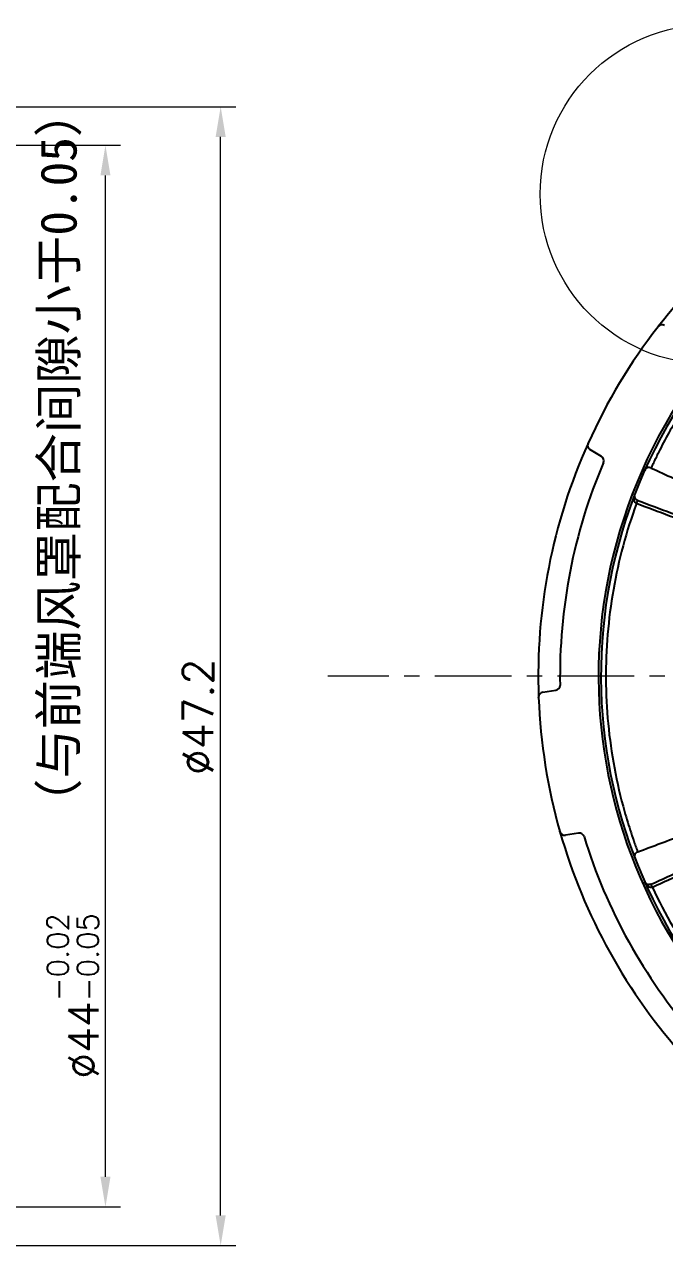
# Model space of a CAD drawing. Header units: millimetres. Extents: x 2517 to 6633, y 792 to 3241.
# Drawn here: x 2691.7 to 2718.2, y 951.5 to 1002.1 of the extents above; entities that cross this region are included whole.
import ezdxf

# ---------------------------------------------------------------- set-up
doc = ezdxf.new("R2010")
doc.units = ezdxf.units.MM
doc.linetypes.add('CENTER', pattern=[50.8, 31.75, -6.35, 6.35, -6.35])
for name, color, linetype, lineweight in [('中心线', 1, 'CENTER', 9), ('实线', 7, 'Continuous', 25), ('尺寸标注', 2, 'Continuous', 9)]:
    doc.layers.add(name, color=color, linetype=linetype, lineweight=lineweight)
doc.styles.add('st', font='txt.shx')
doc.styles.get("Standard").update_dxf_attribs({"font": 'simfang.ttf'})
doc.dimstyles.new('st', dxfattribs={"dimscale": 0.5, "dimtxt": 2.5, "dimasz": 2.5, "dimexe": 1.25, "dimexo": 0, "dimtad": 1, "dimtoh": 1, "dimdsep": 46, "dimtxsty": 'st', "dimcen": 0, "dimclrd": 256, "dimclre": 256, "dimclrt": 3, "dimadec": 3, "dimazin": 2, "dimtfac": 1, "dimtmove": 0, "dimatfit": 1, "dimfxl": 1, "dimlwd": -1, "dimlwe": -1, "dimarcsym": 0})

# ---------------------------------------------------------------- blocks, each defined once
blk = doc.blocks.new('*D460')
at = {"layer": 'Defpoints', "color": 0, "ltscale": 0.1, "transparency": 16777216}
for p in [(2676.167, 997.118), (2695.078, 997.118), (2676.167, 953.118)]:
    blk.add_point(p, dxfattribs=at)
at = {"layer": '尺寸标注', "ltscale": 0.1, "transparency": 16777216}
for p, q in [((2676.167, 997.118), (2695.703, 997.118)), ((2695.078, 954.368), (2695.078, 995.868)), ((2676.167, 953.118), (2695.703, 953.118))]:
    blk.add_line(p, q, dxfattribs=at)
for points in [[(2694.87, 995.868), (2695.286, 995.868), (2695.078, 997.118)], [(2694.87, 954.368), (2695.286, 954.368), (2695.078, 953.118)]]:
    blk.add_solid(points, dxfattribs=at)
at = {"layer": '尺寸标注', "color": 3, "ltscale": 0.1, "transparency": 16777216, "insert": (2693.73, 961.864), "char_height": 1.25, "attachment_point": 5, "rotation": 90, "style": 'st'}
blk.add_mtext('%%c44{}{\\H0.71x;\\C3;\\S-0.02^ -0.05;}', dxfattribs=at)
blk = doc.blocks.new('*D461')
at = {"layer": 'Defpoints', "color": 0, "ltscale": 0.1, "transparency": 16777216}
for p in [(2669.167, 998.718), (2699.85, 998.718), (2669.167, 951.518)]:
    blk.add_point(p, dxfattribs=at)
at = {"layer": '尺寸标注', "ltscale": 0.1, "transparency": 16777216}
for p, q in [((2669.167, 998.718), (2700.475, 998.718)), ((2699.85, 952.768), (2699.85, 997.468)), ((2669.167, 951.518), (2700.475, 951.518))]:
    blk.add_line(p, q, dxfattribs=at)
for points in [[(2699.642, 997.468), (2700.059, 997.468), (2699.85, 998.718)], [(2699.642, 952.768), (2700.059, 952.768), (2699.85, 951.518)]]:
    blk.add_solid(points, dxfattribs=at)
at = {"layer": '尺寸标注', "color": 3, "ltscale": 0.1, "transparency": 16777216, "insert": (2698.913, 973.428), "char_height": 1.25, "attachment_point": 5, "rotation": 90, "style": 'st'}
blk.add_mtext('%%c47.2', dxfattribs=at)

msp = doc.modelspace()

# ---------------------------------------------------------------- linework, layer by layer
at = {"layer": '中心线', "ltscale": 0.1}
msp.add_line((2762.6934, 975.1175), (2704.2902, 975.1175), dxfattribs=at)
at = {"layer": '实线'}
for p, q in [((2715.6227, 984.2247), (2715.1457, 984.5113)), ((2713.1892, 974.4463), (2713.7389, 974.5334)), ((2714.6775, 968.6073), (2714.1278, 968.5202))]:
    msp.add_line(p, q, dxfattribs=at)
at = {"layer": '实线', "flags": 128}
for points in [[(2717.678, 983.7427), (2717.678, 983.7427)], [(2717.1225, 967.8336), (2717.1225, 967.8336)]]:
    msp.add_lwpolyline(points, dxfattribs=at)
at = {"layer": '实线'}
for centre, radius, start, end in [((2736.6044, 975.1175), 21.1, 71.98834, 66.01166), ((2736.6044, 975.1175), 21, 71.98834, 66.01166), ((2736.6044, 975.1175), 23.6, 115.87237, 142.12763), ((2736.6044, 975.1175), 23.6, 142.15701, 155.84299), ((2718.1329, 989.4829), 0.2, 59, 142.12763), ((2736.6044, 975.1175), 23.6, 155.87237, 182.12763), ((2715.2487, 984.6828), 0.2, 155.87237, 239), ((2736.6044, 975.1175), 22.7, 157.03269, 180.96731), ((2715.5197, 984.0532), 0.2, 337.03269, 59), ((2717.5951, 983.5608), 0.2, 65.5, 156.05093), ((2705.0229, 986.8422), 12.8885, 339.21868, 339.8462), ((2701.9693, 987.9654), 16.1423, 339.33696, 339.838), ((2713.2205, 974.2488), 0.2, 99, 182.12763), ((2713.7076, 974.7309), 0.2, 279, 0.96731), ((2736.6044, 975.1175), 23.6, 182.15701, 195.84299), ((2714.0965, 968.7177), 0.2, 195.87237, 279), ((2736.6044, 975.1175), 23.6, 195.87237, 222.12763), ((2714.7088, 968.4097), 0.2, 17.03269, 99), ((2736.6044, 975.1175), 22.7, 197.03269, 220.96731), ((2717.1925, 967.6462), 0.2, 110.5, 201.05093), ((2705.9227, 961.0495), 12.954, 24.22006, 24.84442), ((2702.8007, 959.6072), 16.3933, 24.34106, 24.83442)]:
    msp.add_arc(centre, radius, start, end, dxfattribs=at)
for points, knots in [([(2727.8506, 993.9855), (2726.7383, 993.4694), (2725.6649, 992.8515), (2724.1392, 991.7795), (2723.6451, 991.398), (2722.6993, 990.5978), (2722.2459, 990.178), (2720.9455, 988.8621), (2720.1579, 987.9096), (2719.1055, 986.376), (2718.7765, 985.8471), (2718.3222, 985.0387), (2718.177, 984.7663), (2717.9687, 984.3536), (2717.9009, 984.2154), (2717.8015, 984.0073), (2717.7688, 983.9377), (2717.7284, 983.8507), (2717.7202, 983.8328), (2717.7057, 983.8014), (2717.6993, 983.7876), (2717.684, 983.7543), (2717.6785, 983.7426), (2717.678, 983.7427)], [0, 0, 0, 0, 0.25, 0.25, 0.375, 0.375, 0.5, 0.5, 0.75, 0.75, 0.875, 0.875, 0.9375, 0.9375, 0.96875, 0.96875, 0.984375, 0.984375, 0.9882813, 0.9882813, 0.9921875, 0.9921875, 1, 1, 1, 1]), ([(2717.678, 983.7427), (2718.2995, 983.4595), (2718.921, 983.1763), (2719.5425, 982.8931), (2720.225, 982.582), (2720.9075, 982.271), (2721.59, 981.96)], [0.0002009624, 0.0002009624, 0.0002009624, 0.0002009624, 0.0022498948, 0.0022498948, 0.0022498948, 0.0045000334, 0.0045000334, 0.0045000334, 0.0045000334]), ([(2717.0729, 982.2694), (2717.0497, 982.2782), (2717.0312, 982.294), (2717.0047, 982.3271), (2716.9957, 982.3449), (2716.9756, 982.3975), (2716.9709, 982.4326), (2716.9684, 982.5347), (2716.9823, 982.5993), (2717.0059, 982.6607)], [0, 0, 0, 0, 0.125, 0.125, 0.25, 0.25, 0.5, 0.5, 1, 1, 1, 1]), ([(2717.1222, 982.4016), (2717.099, 982.4103), (2717.0792, 982.4229), (2717.0497, 982.4476), (2717.0387, 982.4601), (2717.0127, 982.4964), (2717.0036, 982.5195), (2716.9876, 982.5851), (2716.992, 982.6246), (2717.0059, 982.6607)], [0, 0, 0, 0, 0.125, 0.125, 0.25, 0.25, 0.5, 0.5, 1, 1, 1, 1]), ([(2717.1225, 982.4015), (2718.0383, 982.0591), (2718.9542, 981.7167), (2719.87, 981.3743), (2720.2964, 981.2148), (2720.7228, 981.0554), (2721.1493, 980.896)], [0, 0, 0, 0, 0.0029332693, 0.0029332693, 0.0029332693, 0.0042990612, 0.0042990612, 0.0042990612, 0.0042990612]), ([(2717.0729, 982.2694), (2716.6513, 981.1178), (2716.3291, 979.922), (2716.0084, 978.0851), (2715.9288, 977.4659), (2715.8258, 976.2314), (2715.802, 975.614), (2715.813, 973.7639), (2715.9296, 972.5335), (2716.2699, 970.7049), (2716.4112, 970.0982), (2716.6616, 969.2054), (2716.7516, 968.9101), (2716.8961, 968.471), (2716.9458, 968.3253), (2717.0228, 968.1079), (2717.0488, 968.0356), (2717.0818, 967.9455), (2717.0886, 967.927), (2717.1005, 967.8946), (2717.1058, 967.8803), (2717.1185, 967.846), (2717.1229, 967.8337), (2717.1225, 967.8336)], [0, 0, 0, 0, 0.25, 0.25, 0.375, 0.375, 0.5, 0.5, 0.75, 0.75, 0.875, 0.875, 0.9375, 0.9375, 0.96875, 0.96875, 0.984375, 0.984375, 0.9882812, 0.9882812, 0.9921875, 0.9921875, 1, 1, 1, 1]), ([(2721.0813, 980.7621), (2720.6605, 980.9204), (2720.2398, 981.0788), (2719.819, 981.237), (2718.9038, 981.5813), (2717.9886, 981.9253), (2717.0733, 982.2692)], [0, 0, 0, 0, 0.0013486886, 0.0013486886, 0.0013486886, 0.0042820691, 0.0042820691, 0.0042820691, 0.0042820691]), ([(2717.1225, 967.8336), (2717.7622, 968.0727), (2718.4019, 968.3119), (2719.0417, 968.5511), (2719.7442, 968.8138), (2720.4467, 969.0764), (2721.1493, 969.3391)], [0.0002009624, 0.0002009624, 0.0002009624, 0.0002009624, 0.0022498948, 0.0022498948, 0.0022498948, 0.0045000334, 0.0045000334, 0.0045000334, 0.0045000334]), ([(2717.678, 966.4923), (2718.5678, 966.8978), (2719.4575, 967.3032), (2720.3472, 967.7087), (2720.7615, 967.8975), (2721.1757, 968.0863), (2721.59, 968.2751)], [0, 0, 0, 0, 0.0029332693, 0.0029332693, 0.0029332693, 0.0042990612, 0.0042990612, 0.0042990612, 0.0042990612]), ([(2721.6366, 968.1324), (2721.2271, 967.9468), (2720.8176, 967.7612), (2720.4082, 967.5756), (2719.5177, 967.1719), (2718.6272, 966.768), (2717.7368, 966.3639)], [0, 0, 0, 0, 0.0013486886, 0.0013486886, 0.0013486886, 0.0042820691, 0.0042820691, 0.0042820691, 0.0042820691]), ([(2717.7364, 966.3638), (2717.7138, 966.3537), (2717.6895, 966.3518), (2717.6474, 966.3564), (2717.6284, 966.3626), (2717.577, 966.3857), (2717.5489, 966.4072), (2717.4749, 966.4775), (2717.439, 966.533), (2717.4123, 966.5931)], [0, 0, 0, 0, 0.125, 0.125, 0.25, 0.25, 0.5, 0.5, 1, 1, 1, 1]), ([(2717.6778, 966.4922), (2717.6552, 966.4819), (2717.6323, 966.4769), (2717.594, 966.4734), (2717.5774, 966.4745), (2717.5333, 966.4818), (2717.5106, 966.4916), (2717.4528, 966.5267), (2717.428, 966.5577), (2717.4123, 966.5931)], [0, 0, 0, 0, 0.125, 0.125, 0.25, 0.25, 0.5, 0.5, 1, 1, 1, 1]), ([(2717.7364, 966.3638), (2718.2525, 965.2514), (2718.8704, 964.178), (2719.9424, 962.6523), (2720.3239, 962.1582), (2721.1241, 961.2125), (2721.5439, 960.7591), (2722.8598, 959.4586), (2723.8123, 958.6711), (2725.3459, 957.6187), (2725.8748, 957.2896), (2726.6832, 956.8353), (2726.9556, 956.6902), (2727.3683, 956.4819), (2727.5065, 956.414), (2727.7146, 956.3147), (2727.7842, 956.282), (2727.8712, 956.2416), (2727.8891, 956.2333), (2727.9205, 956.2188), (2727.9343, 956.2125), (2727.9676, 956.1972), (2727.9793, 956.1916), (2727.9791, 956.1912)], [0, 0, 0, 0, 0.25, 0.25, 0.375, 0.375, 0.5, 0.5, 0.75, 0.75, 0.875, 0.875, 0.9375, 0.9375, 0.96875, 0.96875, 0.984375, 0.984375, 0.9882812, 0.9882812, 0.9921875, 0.9921875, 1, 1, 1, 1])]:
    msp.add_open_spline(points, degree=3, knots=knots, dxfattribs=at)
for points in [[(2717.9676, 989.5961), (2717.97, 989.5993), (2717.9725, 989.6025), (2717.975, 989.6057)], [(2715.0661, 984.7645), (2715.0678, 984.7682), (2715.0694, 984.7719), (2715.0711, 984.7756)], [(2717.1222, 982.4016), (2717.1223, 982.4016), (2717.1224, 982.4015), (2717.1225, 982.4015)], [(2717.0733, 982.2692), (2717.0731, 982.2693), (2717.073, 982.2693), (2717.0729, 982.2694)], [(2713.0211, 974.2293), (2713.0209, 974.2333), (2713.0208, 974.2374), (2713.0206, 974.2414)], [(2713.9042, 968.663), (2713.9031, 968.6669), (2713.902, 968.6708), (2713.9009, 968.6747)], [(2717.6778, 966.4922), (2717.6779, 966.4922), (2717.678, 966.4923), (2717.678, 966.4923)], [(2717.7368, 966.3639), (2717.7367, 966.3639), (2717.7365, 966.3638), (2717.7364, 966.3638)]]:
    msp.add_open_spline(points, degree=3, dxfattribs=at)
at = {"layer": '尺寸标注', "ltscale": 0.1}
msp.add_circle((2720.1206, 995.09), 7.0369, dxfattribs=at)

# ---------------------------------------------------------------- texts
at = {"layer": '实线', "insert": (2693.2324, 984.1632), "char_height": 1.5, "width": 36.804944, "attachment_point": 5, "rotation": 90}
msp.add_mtext('（与前端风罩配合间隙小于0.05）', dxfattribs=at)

# ---------------------------------------------------------------- dimensions: what is measured, and where the dimension line sits
at = {"layer": '尺寸标注', "ltscale": 0.1}
dim = msp.add_linear_dim(base=(2699.8503, 998.7175), p1=(2669.1665, 951.5175), p2=(2669.1665, 998.7175), angle=90, text='%%c<>', dimstyle='st', dxfattribs=at)
dim.commit()
dim.dimension.update_dxf_attribs({"geometry": '*D461', "text_midpoint": (2699.8503, 973.4284), "dimtype": 160})
dim = msp.add_linear_dim(base=(2695.0779, 997.1175), p1=(2676.1665, 953.1175), p2=(2676.1665, 997.1175), angle=90, text='%%c<>{}{\\H0.71x;\\C3;\\S-0.02^ -0.05;}', dimstyle='st', override={"dimtp": -0.02, "dimtm": 0.05, "dimtdec": 2, "dimtzin": 8}, dxfattribs=at)
dim.commit()
dim.dimension.update_dxf_attribs({"geometry": '*D460', "text_midpoint": (2695.0779, 961.8635), "dimtype": 160})

doc.saveas('drawing.dxf')
